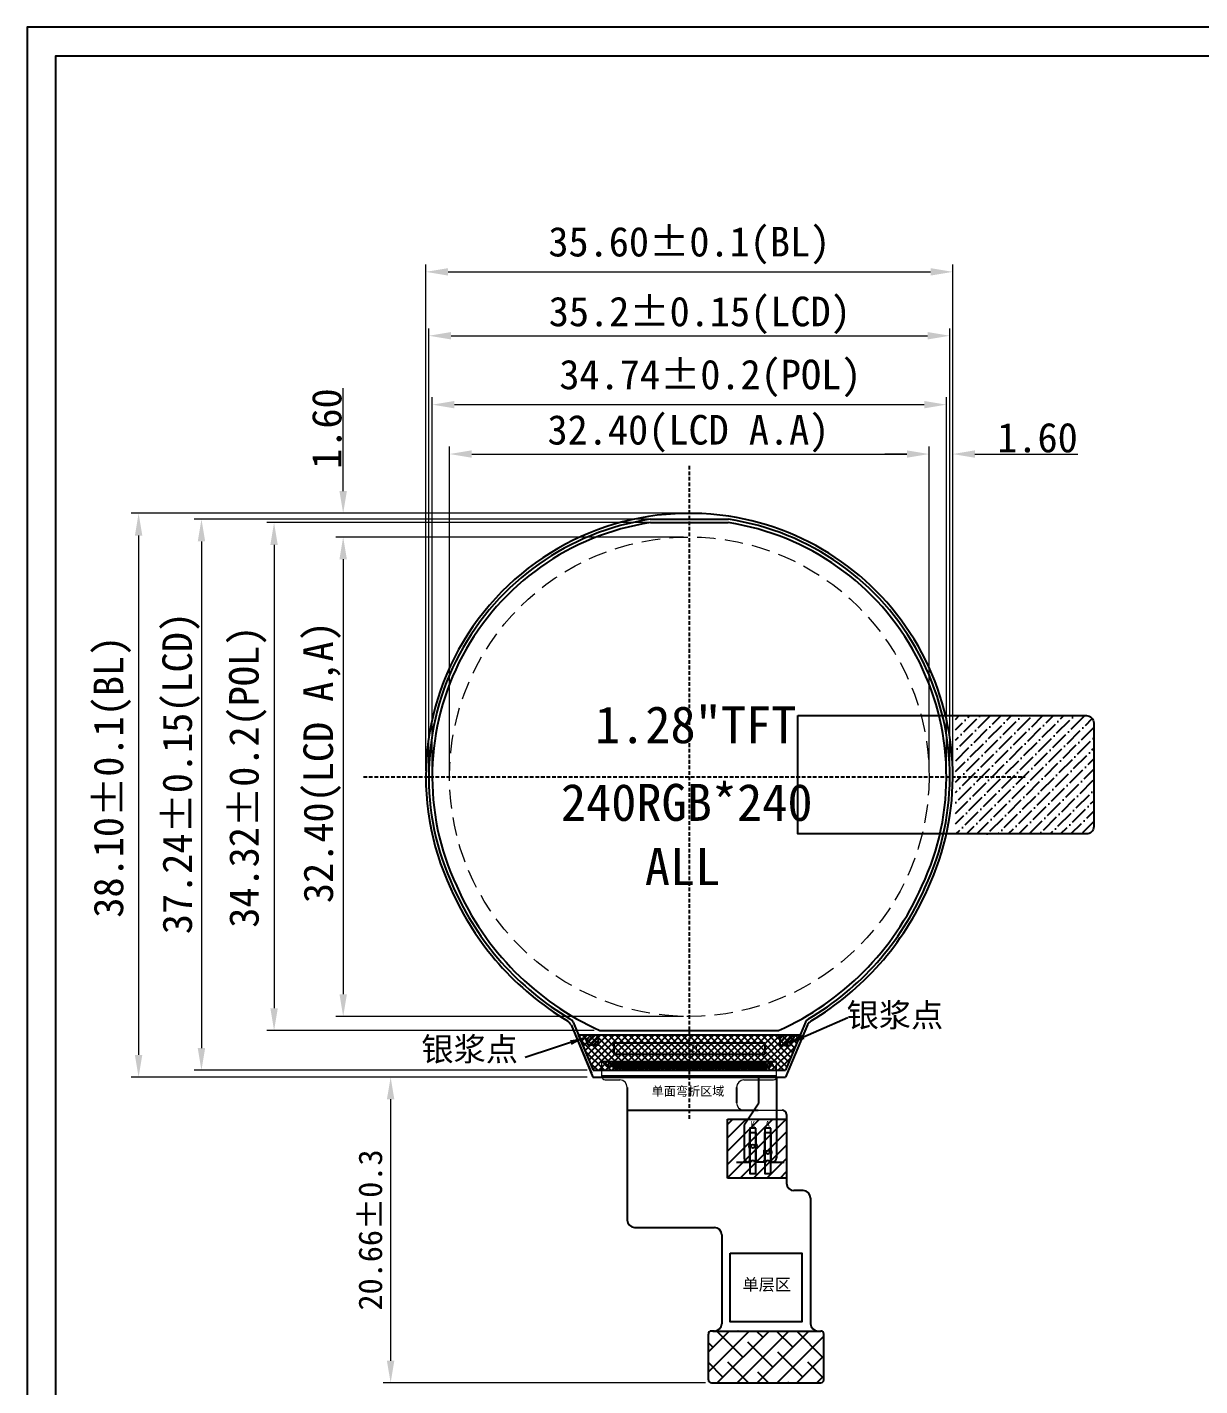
# Model space of a CAD drawing. Header units: millimetres. Extents: x 1040 to 3675, y 249 to 975.
# Drawn here: x 3233.5 to 3312.7, y 645.6 to 737.5 of the extents above; entities that cross this region are included whole.
import ezdxf

# ---------------------------------------------------------------- set-up
doc = ezdxf.new("R2010")
doc.units = ezdxf.units.MM
doc.linetypes.add('DASHED2', pattern=[0.375, 0.25, -0.125])
for name, color, linetype in [('dim', 3, 'Continuous'), ('DWG', 7, 'Continuous'), ('FPC', 33, 'Continuous'), ('FPC-LED', 30, 'Continuous'), ('FPC-O正面白油层', 7, 'Continuous'), ('FRAME', 154, 'Continuous'), ('L63', 3, 'Continuous'), ('TopOverlay', 2, 'Continuous')]:
    doc.layers.add(name, color=color, linetype=linetype)
doc.layers.add('LCD_MAIN', color=2, linetype='Continuous', lineweight=9)
doc.styles.get("Standard").update_dxf_attribs({"font": 'txt', "bigfont": 'gbcbig.shx'})
doc.styles.add('宋体', font='')
doc.styles.add('工程', font='gbenor.shx', dxfattribs={"width": 1.25, "bigfont": 'gbcbig.shx'})
doc.styles.get('宋体').set_extended_font_data('SimSun')
doc.dimstyles.new('标准', dxfattribs={"dimtxt": 2, "dimasz": 1.8, "dimexe": 0.5, "dimexo": 0.4, "dimgap": 0.1, "dimtad": 1, "dimzin": 1, "dimdsep": 46, "dimtxsty": '工程', "dimblk": 'CLOSEDBLANK', "dimcen": 0.09, "dimclrd": 3, "dimclre": 3, "dimclrt": 3, "dimadec": 0, "dimazin": 0, "dimtfac": 1, "dimtofl": 0, "dimtmove": 0, "dimatfit": 3, "dimldrblk": 'CLOSEDBLANK', "dimfxl": 1, "dimtolj": 1, "dimlwd": 0, "dimlwe": 0, "dimarcsym": 0})
doc.dimstyles.new('标注', dxfattribs={"dimtxt": 1.2, "dimasz": 1, "dimexe": 0, "dimexo": 1, "dimgap": 0.2, "dimtad": 0, "dimrnd": 0.0005, "dimzin": 9, "dimdsep": 46, "dimtxsty": 'Standard', "dimcen": 0, "dimclrd": 3, "dimclre": 3, "dimclrt": 3, "dimadec": 0, "dimazin": 0, "dimtfac": 1, "dimtmove": 0, "dimatfit": 3, "dimfxl": 1, "dimlwd": -1, "dimlwe": -1, "dimarcsym": 0})

# ---------------------------------------------------------------- blocks, each defined once
blk = doc.blocks.new('*D362')
at = {"color": 7, "lineweight": 0, "transparency": 16777216}
for p, q in [((3260.444, 687.206), (3260.444, 721.423)), ((3261.944, 720.923), (3294.544, 720.923)), ((3296.044, 687.206), (3296.044, 721.423))]:
    blk.add_line(p, q, dxfattribs=at)
at = {"color": 7, "transparency": 16777216}
for points in [[(3261.944, 721.173), (3261.944, 720.673), (3260.444, 720.923)], [(3294.544, 721.173), (3294.544, 720.673), (3296.044, 720.923)]]:
    blk.add_solid(points, dxfattribs=at)
at = {"layer": 'Defpoints', "color": 0, "transparency": 16777216}
for p in [(3296.044, 720.923), (3260.444, 686.806), (3296.044, 686.806)]:
    blk.add_point(p, dxfattribs=at)
at = {"color": 7, "transparency": 16777216, "insert": (3278.244, 722.697), "char_height": 2, "attachment_point": 5, "style": '宋体'}
blk.add_mtext('\\A1;35.60%%P0.1(BL)', dxfattribs=at)
blk = doc.blocks.new('_ClosedBlank')
at = {"color": 0, "linetype": 'ByBlock', "lineweight": -2}
for p, q in [((-1, 0.167), (0, 0)), ((-1, 0.167), (-1, -0.167)), ((0, 0), (-1, -0.167))]:
    blk.add_line(p, q, dxfattribs=at)
blk = doc.blocks.new('*D363')
at = {"color": 7, "lineweight": 0, "transparency": 16777216}
for p, q in [((3260.874, 687.206), (3260.874, 712.449)), ((3262.374, 711.949), (3294.114, 711.949)), ((3295.614, 687.206), (3295.614, 712.449))]:
    blk.add_line(p, q, dxfattribs=at)
at = {"color": 7, "transparency": 16777216}
for points in [[(3262.374, 712.199), (3262.374, 711.699), (3260.874, 711.949)], [(3294.114, 712.199), (3294.114, 711.699), (3295.614, 711.949)]]:
    blk.add_solid(points, dxfattribs=at)
at = {"layer": 'Defpoints', "color": 0, "transparency": 16777216}
for p in [(3295.614, 711.949), (3260.874, 686.806), (3295.614, 686.806)]:
    blk.add_point(p, dxfattribs=at)
at = {"color": 7, "transparency": 16777216, "insert": (3279.666, 713.723), "char_height": 2, "attachment_point": 5, "style": '宋体'}
blk.add_mtext('\\A1;34.74%%P0.2(POL)', dxfattribs=at)
blk = doc.blocks.new('*D364')
at = {"color": 7, "lineweight": 0, "transparency": 16777216}
for p, q in [((3277.844, 703.006), (3254.358, 703.006)), ((3254.858, 701.506), (3254.858, 672.106)), ((3277.844, 670.606), (3254.358, 670.606))]:
    blk.add_line(p, q, dxfattribs=at)
at = {"color": 7, "transparency": 16777216}
for points in [[(3254.608, 701.506), (3255.108, 701.506), (3254.858, 703.006)], [(3254.608, 672.106), (3255.108, 672.106), (3254.858, 670.606)]]:
    blk.add_solid(points, dxfattribs=at)
at = {"layer": 'Defpoints', "color": 0, "transparency": 16777216}
for p in [(3278.244, 703.006), (3254.858, 670.606), (3278.244, 670.606)]:
    blk.add_point(p, dxfattribs=at)
at = {"color": 7, "transparency": 16777216, "insert": (3253.439, 687.79), "char_height": 2, "attachment_point": 5, "rotation": 90, "style": '宋体'}
blk.add_mtext('\\A1;32.40(LCD A,A)', dxfattribs=at)
blk = doc.blocks.new('*D411')
at = {"color": 7, "lineweight": 0, "transparency": 16777216}
for p, q in [((3260.644, 687.206), (3260.644, 717.107)), ((3295.844, 687.206), (3295.844, 717.107)), ((3262.144, 716.607), (3294.344, 716.607))]:
    blk.add_line(p, q, dxfattribs=at)
at = {"color": 7, "transparency": 16777216}
for points in [[(3262.144, 716.857), (3262.144, 716.357), (3260.644, 716.607)], [(3294.344, 716.857), (3294.344, 716.357), (3295.844, 716.607)]]:
    blk.add_solid(points, dxfattribs=at)
at = {"layer": 'Defpoints', "color": 0, "transparency": 16777216}
for p in [(3295.844, 716.607), (3260.644, 686.806), (3295.844, 686.806)]:
    blk.add_point(p, dxfattribs=at)
at = {"color": 7, "transparency": 16777216, "insert": (3278.953, 717.981), "char_height": 2, "attachment_point": 5, "style": '宋体'}
blk.add_mtext('\\A1;35.2%%P0.15(LCD)', dxfattribs=at)
blk = doc.blocks.new('*D365')
at = {"color": 7, "lineweight": 0, "transparency": 16777216}
for p, q in [((3294.444, 687.206), (3294.444, 709.112)), ((3296.044, 687.206), (3296.044, 709.112)), ((3292.944, 708.612), (3291.444, 708.612)), ((3297.544, 708.612), (3304.495, 708.612))]:
    blk.add_line(p, q, dxfattribs=at)
at = {"color": 7, "transparency": 16777216}
for points in [[(3292.944, 708.862), (3292.944, 708.362), (3294.444, 708.612)], [(3297.544, 708.862), (3297.544, 708.362), (3296.044, 708.612)]]:
    blk.add_solid(points, dxfattribs=at)
at = {"layer": 'Defpoints', "color": 0, "transparency": 16777216}
for p in [(3296.044, 708.612), (3294.444, 686.806), (3296.044, 686.806)]:
    blk.add_point(p, dxfattribs=at)
at = {"color": 7, "transparency": 16777216, "insert": (3301.769, 709.712), "char_height": 2, "attachment_point": 5, "style": '宋体'}
blk.add_mtext('\\A1;1.60', dxfattribs=at)
blk = doc.blocks.new('*D412')
at = {"color": 7, "lineweight": 0, "transparency": 16777216}
for p, q in [((3254.858, 706.106), (3254.858, 713.057)), ((3277.844, 704.606), (3254.358, 704.606)), ((3277.844, 703.006), (3254.358, 703.006)), ((3254.858, 701.506), (3254.858, 700.006))]:
    blk.add_line(p, q, dxfattribs=at)
at = {"color": 7, "transparency": 16777216}
for points in [[(3254.608, 706.106), (3255.108, 706.106), (3254.858, 704.606)], [(3254.608, 701.506), (3255.108, 701.506), (3254.858, 703.006)]]:
    blk.add_solid(points, dxfattribs=at)
at = {"layer": 'Defpoints', "color": 0, "transparency": 16777216}
for p in [(3254.858, 704.606), (3278.244, 704.606), (3278.244, 703.006)]:
    blk.add_point(p, dxfattribs=at)
at = {"color": 7, "transparency": 16777216, "insert": (3253.758, 710.332), "char_height": 2, "attachment_point": 5, "rotation": 90, "style": '宋体'}
blk.add_mtext('\\A1;1.60', dxfattribs=at)
blk = doc.blocks.new('*D366')
at = {"color": 7, "lineweight": 0, "transparency": 16777216}
for p, q in [((3277.844, 704.206), (3244.783, 704.206)), ((3245.283, 702.706), (3245.283, 668.466)), ((3271.344, 666.966), (3244.783, 666.966))]:
    blk.add_line(p, q, dxfattribs=at)
at = {"color": 7, "transparency": 16777216}
for points in [[(3245.033, 702.706), (3245.533, 702.706), (3245.283, 704.206)], [(3245.033, 668.466), (3245.533, 668.466), (3245.283, 666.966)]]:
    blk.add_solid(points, dxfattribs=at)
at = {"layer": 'Defpoints', "color": 0, "transparency": 16777216}
for p in [(3278.244, 704.206), (3245.283, 666.966), (3271.744, 666.966)]:
    blk.add_point(p, dxfattribs=at)
at = {"color": 7, "transparency": 16777216, "insert": (3243.909, 687.051), "char_height": 2, "attachment_point": 5, "rotation": 90, "style": '宋体'}
blk.add_mtext('\\A1;37.24%%P0.15(LCD)', dxfattribs=at)
blk = doc.blocks.new('*D367')
at = {"color": 7, "lineweight": 0, "transparency": 16777216}
for p, q in [((3262.044, 687.206), (3262.044, 709.112)), ((3294.444, 687.206), (3294.444, 709.112)), ((3263.544, 708.612), (3292.944, 708.612))]:
    blk.add_line(p, q, dxfattribs=at)
at = {"color": 7, "transparency": 16777216}
for points in [[(3263.544, 708.862), (3263.544, 708.362), (3262.044, 708.612)], [(3292.944, 708.862), (3292.944, 708.362), (3294.444, 708.612)]]:
    blk.add_solid(points, dxfattribs=at)
at = {"layer": 'Defpoints', "color": 0, "transparency": 16777216}
for p in [(3294.444, 708.612), (3262.044, 686.806), (3294.444, 686.806)]:
    blk.add_point(p, dxfattribs=at)
at = {"color": 7, "transparency": 16777216, "insert": (3278.185, 709.986), "char_height": 2, "attachment_point": 5, "style": '宋体'}
blk.add_mtext('\\A1;32.40(LCD A.A)', dxfattribs=at)
blk = doc.blocks.new('*D368')
at = {"color": 7, "lineweight": 0, "transparency": 16777216}
for p, q in [((3277.844, 703.976), (3249.689, 703.976)), ((3250.189, 702.476), (3250.189, 671.156)), ((3271.809, 669.656), (3249.689, 669.656))]:
    blk.add_line(p, q, dxfattribs=at)
at = {"color": 7, "transparency": 16777216}
for points in [[(3249.939, 702.476), (3250.439, 702.476), (3250.189, 703.976)], [(3249.939, 671.156), (3250.439, 671.156), (3250.189, 669.656)]]:
    blk.add_solid(points, dxfattribs=at)
at = {"layer": 'Defpoints', "color": 0, "transparency": 16777216}
for p in [(3278.244, 703.976), (3250.189, 669.656), (3272.209, 669.656)]:
    blk.add_point(p, dxfattribs=at)
at = {"color": 7, "transparency": 16777216, "insert": (3248.416, 686.806), "char_height": 2, "attachment_point": 5, "rotation": 90, "style": '宋体'}
blk.add_mtext('\\A1;34.32%%P0.2(POL)', dxfattribs=at)
blk = doc.blocks.new('*D369')
at = {"color": 7, "lineweight": 0, "transparency": 16777216}
for p, q in [((3277.844, 704.606), (3240.535, 704.606)), ((3241.035, 703.106), (3241.035, 668.006)), ((3271.332, 666.506), (3240.535, 666.506))]:
    blk.add_line(p, q, dxfattribs=at)
at = {"color": 7, "transparency": 16777216}
for points in [[(3240.785, 703.106), (3241.285, 703.106), (3241.035, 704.606)], [(3240.785, 668.006), (3241.285, 668.006), (3241.035, 666.506)]]:
    blk.add_solid(points, dxfattribs=at)
at = {"layer": 'Defpoints', "color": 0, "transparency": 16777216}
for p in [(3278.244, 704.606), (3241.035, 666.506), (3271.732, 666.506)]:
    blk.add_point(p, dxfattribs=at)
at = {"color": 7, "transparency": 16777216, "insert": (3239.261, 686.806), "char_height": 2, "attachment_point": 5, "rotation": 90, "style": '宋体'}
blk.add_mtext('\\A1;38.10%%P0.1(BL)', dxfattribs=at)
blk = doc.blocks.new('*D370')
at = {"color": 7, "lineweight": 0, "transparency": 16777216}
for p, q in [((3271.332, 666.506), (3257.563, 666.506)), ((3258.063, 665.006), (3258.063, 647.346)), ((3279.335, 645.846), (3257.563, 645.846))]:
    blk.add_line(p, q, dxfattribs=at)
at = {"color": 7, "transparency": 16777216}
for points in [[(3257.813, 665.006), (3258.313, 665.006), (3258.063, 666.506)], [(3257.813, 647.346), (3258.313, 647.346), (3258.063, 645.846)]]:
    blk.add_solid(points, dxfattribs=at)
at = {"layer": 'Defpoints', "color": 0, "transparency": 16777216}
for p in [(3271.732, 666.506), (3258.063, 645.846), (3279.735, 645.846)]:
    blk.add_point(p, dxfattribs=at)
at = {"color": 7, "transparency": 16777216, "insert": (3256.701, 656.176), "char_height": 1.6, "attachment_point": 5, "rotation": 90, "style": '宋体'}
blk.add_mtext('\\A1;20.66%%P0.3', dxfattribs=at)
blk = doc.blocks.new('f')
h = blk.add_hatch()
h.set_pattern_fill('ANSI31', color=2, scale=0.2, style=0)
h.set_pattern_definition([(45, (236.8483, 0), (-0.4490128, 0.4490128), [])])
h.paths.add_polyline_path([(485.947, 191.786), (481.947, 191.786), (481.947, 187.786), (485.947, 187.786)])
at = {"color": 2}
for p, q in [((481.947, 191.786), (485.947, 191.786)), ((481.947, 187.786), (481.947, 191.786)), ((485.947, 191.786), (485.947, 187.786)), ((485.947, 187.786), (481.947, 187.786))]:
    blk.add_line(p, q, dxfattribs=at)

msp = doc.modelspace()

# ---------------------------------------------------------------- hatches: boundary and pattern name
h = msp.add_hatch()
h.set_pattern_fill('ANSI37', color=256, scale=0.1, style=0)
h.set_pattern_definition([(45, (2173.8057, 141.58386), (-0.2245064, 0.2245064), []), (135, (2173.8057, 141.58386), (-0.2245064, -0.2245064), [])])
h.paths.add_polyline_path([(3270.7447, 669.356), (3271.7437, 666.966), (3284.7437, 666.966), (3285.7427, 669.356)])
h = msp.add_hatch()
h.set_pattern_fill('JIS_LC_20', color=2, scale=0.01, style=0)
h.set_pattern_definition([(45, (1904.73775, 242.37241), (-0.141421356, 0.141421356), []), (45, (1904.74175, 242.37241), (-0.141421356, 0.141421356), [])])
h.paths.add_polyline_path([(3284.3727, 668.656), (3285.0727, 668.656), (3285.3727, 669.356), (3284.3727, 669.356)])
h.paths.add_polyline_path([(3272.1147, 669.356), (3271.1147, 669.356), (3271.4147, 668.656), (3272.1147, 668.656)])
h = msp.add_hatch()
h.set_pattern_fill('ANSI38', scale=0.3, style=0)
h.set_pattern_definition([(45, (2890.5475, 943.254), (-0.6735192, 0.6735192), []), (135, (2890.5475, 943.254), (-2.0205576, 0.6735192), [2.38125, -1.42875])])
h.paths.add_polyline_path([(3287.3347, 648.5435, -1), (3287.3347, 648.5485), (3287.3347, 649.146, 0.4142136), (3287.1347, 649.346), (3286.9347, 649.346), (3285.5372, 649.346, -1), (3285.5322, 649.346), (3284.5372, 649.346, -1), (3284.5322, 649.346), (3283.5372, 649.346, -1), (3283.5322, 649.346), (3282.5372, 649.346, -1), (3282.5322, 649.346), (3281.5372, 649.346, -1.0010168), (3281.5322, 649.346), (3279.8347, 649.346), (3279.7347, 649.346, 0.4142136), (3279.5347, 649.146), (3279.5347, 646.046, 0.4142136), (3279.7347, 645.846), (3287.1347, 645.846, 0.4142136), (3287.3347, 646.046)])
h.paths.add_polyline_path([(3281.5322, 649.346, 1), (3281.5372, 649.346, -1)], flags=17)
at = {"layer": 'dim'}
h = msp.add_hatch(dxfattribs=at)
h.set_pattern_fill('ANSI36', color=256, scale=4, style=0)
h.set_pattern_definition([(45, (2595.8665, -3734.70947), (0.265165043, 0.972271824), [1.25, -0.25, 0, -0.25])])
h.paths.add_polyline_path([(3305.5717, 690.4381, 0.4142136), (3305.0717, 690.9381), (3296.2217, 690.9381), (3296.2217, 682.9381), (3305.0717, 682.9381, 0.4142136), (3305.5717, 683.4381)])

# ---------------------------------------------------------------- linework, layer by layer
at = {"color": 1, "linetype": 'DASHED2'}
for p, q in [((3278.2437, 707.8136), (3278.2437, 663.6182)), ((3256.2224, 686.806), (3300.9387, 686.806))]:
    msp.add_line(p, q, dxfattribs=at)
at = {"color": 4}
for p, q in [((3275.5979, 704.206), (3280.8894, 704.206)), ((3270.3872, 670.2112), (3271.7437, 666.966)), ((3270.7447, 669.356), (3285.7427, 669.356)), ((3270.7447, 669.356), (3271.7437, 666.966)), ((3286.1002, 670.2112), (3284.7437, 666.966)), ((3285.7427, 669.356), (3284.7437, 666.966)), ((3271.7437, 666.966), (3284.7437, 666.966))]:
    msp.add_line(p, q, dxfattribs=at)
at = {"color": 6}
for p, q in [((3275.618, 703.9763), (3280.8713, 703.9762)), ((3272.2086, 669.656), (3284.2798, 669.656))]:
    msp.add_line(p, q, dxfattribs=at)
at = {"color": 7}
for p, q in [((3270.2566, 670.0451), (3271.6273, 666.766)), ((3270.2566, 670.0451), (3271.736, 666.506)), ((3286.2308, 670.0451), (3284.7514, 666.506)), ((3286.2308, 670.0451), (3284.8601, 666.766)), ((3271.7318, 666.506), (3284.7472, 666.506)), ((3271.736, 666.506), (3284.7514, 666.506)), ((3279.9347, 649.346), (3279.7347, 649.346)), ((3286.9347, 649.346), (3287.1347, 649.346))]:
    msp.add_line(p, q, dxfattribs=at)
at = {"color": 2}
for p, q in [((3271.1147, 669.356), (3271.4147, 668.656)), ((3272.1147, 668.656), (3272.1147, 669.356)), ((3284.3727, 668.656), (3284.3727, 669.356)), ((3285.3727, 669.356), (3285.0727, 668.656)), ((3272.1147, 668.656), (3271.4147, 668.656)), ((3284.3727, 668.656), (3285.0727, 668.656))]:
    msp.add_line(p, q, dxfattribs=at)
for p, q in [((3273.1437, 668.816), (3283.3437, 668.816)), ((3273.1437, 668.816), (3273.1437, 668.066)), ((3283.3437, 668.816), (3283.3437, 668.066)), ((3273.1037, 667.566), (3273.1037, 667.066)), ((3273.1037, 667.566), (3273.1837, 667.566)), ((3273.1437, 668.066), (3283.3437, 668.066)), ((3273.1837, 667.566), (3273.1837, 667.066)), ((3273.2237, 667.566), (3273.2237, 667.066)), ((3273.2237, 667.566), (3273.3037, 667.566)), ((3273.3037, 667.566), (3273.3037, 667.066)), ((3273.3437, 667.566), (3273.3437, 667.066)), ((3273.3437, 667.566), (3273.4237, 667.566)), ((3273.4237, 667.566), (3273.4237, 667.066)), ((3273.4637, 667.566), (3273.4637, 667.066)), ((3273.4637, 667.566), (3273.5437, 667.566)), ((3273.5437, 667.566), (3273.5437, 667.066)), ((3273.5837, 667.566), (3273.5837, 667.066)), ((3273.5837, 667.566), (3273.6637, 667.566)), ((3273.6637, 667.566), (3273.6637, 667.066)), ((3273.7037, 667.566), (3273.7037, 667.066)), ((3273.7037, 667.566), (3273.7837, 667.566)), ((3273.7837, 667.566), (3273.7837, 667.066)), ((3273.8237, 667.566), (3273.8237, 667.066)), ((3273.8237, 667.566), (3273.9037, 667.566)), ((3273.9037, 667.566), (3273.9037, 667.066)), ((3273.9437, 667.566), (3273.9437, 667.066)), ((3273.9437, 667.566), (3274.0237, 667.566)), ((3274.0237, 667.566), (3274.0237, 667.066)), ((3274.0637, 667.566), (3274.0637, 667.066)), ((3274.0637, 667.566), (3274.1437, 667.566)), ((3274.1437, 667.566), (3274.1437, 667.066)), ((3274.1837, 667.566), (3274.1837, 667.066)), ((3274.1837, 667.566), (3274.2637, 667.566)), ((3274.2637, 667.566), (3274.2637, 667.066)), ((3274.3037, 667.566), (3274.3037, 667.066)), ((3274.3037, 667.566), (3274.3837, 667.566)), ((3274.3837, 667.566), (3274.3837, 667.066)), ((3274.4237, 667.566), (3274.4237, 667.066)), ((3274.4237, 667.566), (3274.5037, 667.566)), ((3274.5037, 667.566), (3274.5037, 667.066)), ((3274.5437, 667.566), (3274.5437, 667.066)), ((3274.5437, 667.566), (3274.6237, 667.566)), ((3274.6237, 667.566), (3274.6237, 667.066)), ((3274.6637, 667.566), (3274.6637, 667.066)), ((3274.6637, 667.566), (3274.7437, 667.566)), ((3274.7437, 667.566), (3274.7437, 667.066)), ((3274.7837, 667.566), (3274.7837, 667.066)), ((3274.7837, 667.566), (3274.8637, 667.566)), ((3274.8637, 667.566), (3274.8637, 667.066)), ((3274.9037, 667.566), (3274.9037, 667.066)), ((3274.9037, 667.566), (3274.9837, 667.566)), ((3274.9837, 667.566), (3274.9837, 667.066)), ((3275.0237, 667.566), (3275.0237, 667.066)), ((3275.0237, 667.566), (3275.1037, 667.566)), ((3275.1037, 667.566), (3275.1037, 667.066)), ((3275.1437, 667.566), (3275.1437, 667.066)), ((3275.1437, 667.566), (3275.2237, 667.566)), ((3275.2237, 667.566), (3275.2237, 667.066)), ((3275.2637, 667.566), (3275.2637, 667.066)), ((3275.2637, 667.566), (3275.3437, 667.566)), ((3275.3437, 667.566), (3275.3437, 667.066)), ((3275.3837, 667.566), (3275.3837, 667.066)), ((3275.3837, 667.566), (3275.4637, 667.566)), ((3275.4637, 667.566), (3275.4637, 667.066)), ((3275.5037, 667.566), (3275.5037, 667.066)), ((3275.5037, 667.566), (3275.5837, 667.566)), ((3275.5837, 667.566), (3275.5837, 667.066)), ((3275.6237, 667.566), (3275.6237, 667.066)), ((3275.6237, 667.566), (3275.7037, 667.566)), ((3275.7037, 667.566), (3275.7037, 667.066)), ((3275.7437, 667.566), (3275.7437, 667.066)), ((3275.7437, 667.566), (3275.8237, 667.566)), ((3275.8237, 667.566), (3275.8237, 667.066)), ((3275.8637, 667.566), (3275.8637, 667.066)), ((3275.8637, 667.566), (3275.9437, 667.566)), ((3275.9437, 667.566), (3275.9437, 667.066)), ((3275.9837, 667.566), (3275.9837, 667.066)), ((3275.9837, 667.566), (3276.0637, 667.566)), ((3276.0637, 667.566), (3276.0637, 667.066)), ((3276.1037, 667.566), (3276.1037, 667.066)), ((3276.1037, 667.566), (3276.1837, 667.566)), ((3276.1837, 667.566), (3276.1837, 667.066)), ((3276.2237, 667.566), (3276.2237, 667.066)), ((3276.2237, 667.566), (3276.3037, 667.566)), ((3276.3037, 667.566), (3276.3037, 667.066)), ((3276.3437, 667.566), (3276.3437, 667.066)), ((3276.3437, 667.566), (3276.4237, 667.566)), ((3276.4237, 667.566), (3276.4237, 667.066)), ((3276.4637, 667.566), (3276.4637, 667.066)), ((3276.4637, 667.566), (3276.5437, 667.566)), ((3276.5437, 667.566), (3276.5437, 667.066)), ((3276.5837, 667.566), (3276.5837, 667.066)), ((3276.5837, 667.566), (3276.6637, 667.566)), ((3276.6637, 667.566), (3276.6637, 667.066)), ((3276.7037, 667.566), (3276.7037, 667.066)), ((3276.7037, 667.566), (3276.7837, 667.566)), ((3276.7837, 667.566), (3276.7837, 667.066)), ((3276.8237, 667.566), (3276.8237, 667.066)), ((3276.8237, 667.566), (3276.9037, 667.566)), ((3276.9037, 667.566), (3276.9037, 667.066)), ((3276.9437, 667.566), (3276.9437, 667.066)), ((3276.9437, 667.566), (3277.0237, 667.566)), ((3277.0237, 667.566), (3277.0237, 667.066)), ((3277.0637, 667.566), (3277.0637, 667.066)), ((3277.0637, 667.566), (3277.1437, 667.566)), ((3277.1437, 667.566), (3277.1437, 667.066)), ((3277.1837, 667.566), (3277.1837, 667.066)), ((3277.1837, 667.566), (3277.2637, 667.566)), ((3277.2637, 667.566), (3277.2637, 667.066)), ((3277.3037, 667.566), (3277.3037, 667.066)), ((3277.3037, 667.566), (3277.3837, 667.566)), ((3277.3837, 667.566), (3277.3837, 667.066)), ((3277.4237, 667.566), (3277.4237, 667.066)), ((3277.4237, 667.566), (3277.5037, 667.566)), ((3277.5037, 667.566), (3277.5037, 667.066)), ((3277.5437, 667.566), (3277.5437, 667.066)), ((3277.5437, 667.566), (3277.6237, 667.566)), ((3277.6237, 667.566), (3277.6237, 667.066)), ((3277.6637, 667.566), (3277.6637, 667.066)), ((3277.6637, 667.566), (3277.7437, 667.566)), ((3277.7437, 667.566), (3277.7437, 667.066)), ((3277.7837, 667.566), (3277.7837, 667.066)), ((3277.7837, 667.566), (3277.8637, 667.566)), ((3277.8637, 667.566), (3277.8637, 667.066)), ((3277.9037, 667.566), (3277.9037, 667.066)), ((3277.9037, 667.566), (3277.9837, 667.566)), ((3277.9837, 667.566), (3277.9837, 667.066)), ((3278.0237, 667.566), (3278.0237, 667.066)), ((3278.0237, 667.566), (3278.1037, 667.566)), ((3278.1037, 667.566), (3278.1037, 667.066)), ((3278.1437, 667.566), (3278.1437, 667.066)), ((3278.1437, 667.566), (3278.2237, 667.566)), ((3278.2237, 667.566), (3278.2237, 667.066)), ((3278.2237, 667.566), (3278.2637, 667.566)), ((3278.2637, 667.566), (3278.2637, 667.066)), ((3278.2637, 667.566), (3278.3437, 667.566)), ((3278.3437, 667.566), (3278.3437, 667.066)), ((3278.3837, 667.566), (3278.3837, 667.066)), ((3278.3837, 667.566), (3278.4637, 667.566)), ((3278.4637, 667.566), (3278.4637, 667.066)), ((3278.5037, 667.566), (3278.5037, 667.066)), ((3278.5037, 667.566), (3278.5837, 667.566)), ((3278.5837, 667.566), (3278.5837, 667.066)), ((3278.6237, 667.566), (3278.6237, 667.066)), ((3278.6237, 667.566), (3278.7037, 667.566)), ((3278.7037, 667.566), (3278.7037, 667.066)), ((3278.7437, 667.566), (3278.7437, 667.066)), ((3278.7437, 667.566), (3278.8237, 667.566)), ((3278.8237, 667.566), (3278.8237, 667.066)), ((3278.8637, 667.566), (3278.8637, 667.066)), ((3278.8637, 667.566), (3278.9437, 667.566)), ((3278.9437, 667.566), (3278.9437, 667.066)), ((3278.9837, 667.566), (3278.9837, 667.066)), ((3278.9837, 667.566), (3279.0637, 667.566)), ((3279.0637, 667.566), (3279.0637, 667.066)), ((3279.1037, 667.566), (3279.1037, 667.066)), ((3279.1037, 667.566), (3279.1837, 667.566)), ((3279.1837, 667.566), (3279.1837, 667.066)), ((3279.2237, 667.566), (3279.2237, 667.066)), ((3279.2237, 667.566), (3279.3037, 667.566)), ((3279.3037, 667.566), (3279.3037, 667.066)), ((3279.3437, 667.566), (3279.3437, 667.066)), ((3279.3437, 667.566), (3279.4237, 667.566)), ((3279.4237, 667.566), (3279.4237, 667.066)), ((3279.4637, 667.566), (3279.4637, 667.066)), ((3279.4637, 667.566), (3279.5437, 667.566)), ((3279.5437, 667.566), (3279.5437, 667.066)), ((3279.5837, 667.566), (3279.5837, 667.066)), ((3279.5837, 667.566), (3279.6637, 667.566)), ((3279.6637, 667.566), (3279.6637, 667.066)), ((3279.7037, 667.566), (3279.7037, 667.066)), ((3279.7037, 667.566), (3279.7837, 667.566)), ((3279.7837, 667.566), (3279.7837, 667.066)), ((3279.8237, 667.566), (3279.8237, 667.066)), ((3279.8237, 667.566), (3279.9037, 667.566)), ((3279.9037, 667.566), (3279.9037, 667.066)), ((3279.9437, 667.566), (3279.9437, 667.066)), ((3279.9437, 667.566), (3280.0237, 667.566)), ((3280.0237, 667.566), (3280.0237, 667.066)), ((3280.0637, 667.566), (3280.0637, 667.066)), ((3280.0637, 667.566), (3280.1437, 667.566)), ((3280.1437, 667.566), (3280.1437, 667.066)), ((3280.1837, 667.566), (3280.1837, 667.066)), ((3280.1837, 667.566), (3280.2637, 667.566)), ((3280.2637, 667.566), (3280.2637, 667.066)), ((3280.3037, 667.566), (3280.3037, 667.066)), ((3280.3037, 667.566), (3280.3837, 667.566)), ((3280.3837, 667.566), (3280.3837, 667.066)), ((3280.4237, 667.566), (3280.4237, 667.066)), ((3280.4237, 667.566), (3280.5037, 667.566)), ((3280.5037, 667.566), (3280.5037, 667.066)), ((3280.5437, 667.566), (3280.5437, 667.066)), ((3280.5437, 667.566), (3280.6237, 667.566)), ((3280.6237, 667.566), (3280.6237, 667.066)), ((3280.6637, 667.566), (3280.6637, 667.066)), ((3280.6637, 667.566), (3280.7437, 667.566)), ((3280.7437, 667.566), (3280.7437, 667.066)), ((3280.7837, 667.566), (3280.7837, 667.066)), ((3280.7837, 667.566), (3280.8637, 667.566)), ((3280.8637, 667.566), (3280.8637, 667.066)), ((3280.9037, 667.566), (3280.9037, 667.066)), ((3280.9037, 667.566), (3280.9837, 667.566)), ((3280.9837, 667.566), (3280.9837, 667.066)), ((3281.0237, 667.566), (3281.0237, 667.066)), ((3281.0237, 667.566), (3281.1037, 667.566)), ((3281.1037, 667.566), (3281.1037, 667.066)), ((3281.1437, 667.566), (3281.1437, 667.066)), ((3281.1437, 667.566), (3281.2237, 667.566)), ((3281.2237, 667.566), (3281.2237, 667.066)), ((3281.2637, 667.566), (3281.2637, 667.066)), ((3281.2637, 667.566), (3281.3437, 667.566)), ((3281.3437, 667.566), (3281.3437, 667.066)), ((3281.3837, 667.566), (3281.3837, 667.066)), ((3281.3837, 667.566), (3281.4637, 667.566)), ((3281.4637, 667.566), (3281.4637, 667.066)), ((3281.5037, 667.566), (3281.5037, 667.066)), ((3281.5037, 667.566), (3281.5837, 667.566)), ((3281.5837, 667.566), (3281.5837, 667.066)), ((3281.6237, 667.566), (3281.6237, 667.066)), ((3281.6237, 667.566), (3281.7037, 667.566)), ((3281.7037, 667.566), (3281.7037, 667.066)), ((3281.7437, 667.566), (3281.7437, 667.066)), ((3281.7437, 667.566), (3281.8237, 667.566)), ((3281.8237, 667.566), (3281.8237, 667.066)), ((3281.8637, 667.566), (3281.8637, 667.066)), ((3281.8637, 667.566), (3281.9437, 667.566)), ((3281.9437, 667.566), (3281.9437, 667.066)), ((3281.9837, 667.566), (3281.9837, 667.066)), ((3281.9837, 667.566), (3282.0637, 667.566)), ((3282.0637, 667.566), (3282.0637, 667.066)), ((3282.1037, 667.566), (3282.1037, 667.066)), ((3282.1037, 667.566), (3282.1837, 667.566)), ((3282.1837, 667.566), (3282.1837, 667.066)), ((3282.2237, 667.566), (3282.2237, 667.066)), ((3282.2237, 667.566), (3282.3037, 667.566)), ((3282.3037, 667.566), (3282.3037, 667.066)), ((3282.3437, 667.566), (3282.3437, 667.066)), ((3282.3437, 667.566), (3282.4237, 667.566)), ((3282.4237, 667.566), (3282.4237, 667.066)), ((3282.4637, 667.566), (3282.4637, 667.066)), ((3282.4637, 667.566), (3282.5437, 667.566)), ((3282.5437, 667.566), (3282.5437, 667.066)), ((3282.5837, 667.566), (3282.5837, 667.066)), ((3282.5837, 667.566), (3282.6637, 667.566)), ((3282.6637, 667.566), (3282.6637, 667.066)), ((3282.7037, 667.566), (3282.7037, 667.066)), ((3282.7037, 667.566), (3282.7837, 667.566)), ((3282.7837, 667.566), (3282.7837, 667.066)), ((3282.8237, 667.566), (3282.8237, 667.066)), ((3282.8237, 667.566), (3282.9037, 667.566)), ((3282.9037, 667.566), (3282.9037, 667.066)), ((3282.9437, 667.566), (3282.9437, 667.066)), ((3282.9437, 667.566), (3283.0237, 667.566)), ((3283.0237, 667.566), (3283.0237, 667.066)), ((3283.0637, 667.566), (3283.0637, 667.066)), ((3283.0637, 667.566), (3283.1437, 667.566)), ((3283.1437, 667.566), (3283.1437, 667.066)), ((3283.1837, 667.566), (3283.1837, 667.066)), ((3283.1837, 667.566), (3283.2637, 667.566)), ((3283.2637, 667.566), (3283.2637, 667.066)), ((3283.3037, 667.566), (3283.3037, 667.066)), ((3283.3037, 667.566), (3283.3837, 667.566)), ((3283.3837, 667.566), (3283.3837, 667.066)), ((3272.6037, 667.366), (3272.8037, 667.366)), ((3272.6037, 667.366), (3272.6037, 667.266)), ((3272.6037, 667.266), (3272.8037, 667.266)), ((3272.8037, 667.466), (3272.8037, 667.366)), ((3272.8037, 667.466), (3272.9037, 667.466)), ((3272.8037, 667.266), (3272.8037, 667.166)), ((3272.8037, 667.166), (3272.9037, 667.166)), ((3272.9037, 667.466), (3272.9037, 667.366)), ((3272.9037, 667.366), (3273.1037, 667.366)), ((3272.9037, 667.266), (3272.9037, 667.166)), ((3272.9037, 667.266), (3273.1037, 667.266)), ((3273.1037, 667.366), (3273.1037, 667.266)), ((3273.1037, 667.066), (3273.1837, 667.066)), ((3273.2237, 667.366), (3273.2237, 667.266)), ((3273.2237, 667.066), (3273.3037, 667.066)), ((3273.3437, 667.366), (3273.3437, 667.266)), ((3273.3437, 667.066), (3273.4237, 667.066)), ((3273.4637, 667.366), (3273.4637, 667.266)), ((3273.4637, 667.066), (3273.5437, 667.066)), ((3273.5837, 667.366), (3273.5837, 667.266)), ((3273.5837, 667.066), (3273.6637, 667.066)), ((3273.7037, 667.366), (3273.7037, 667.266)), ((3273.7037, 667.066), (3273.7837, 667.066)), ((3273.8237, 667.366), (3273.8237, 667.266)), ((3273.8237, 667.066), (3273.9037, 667.066)), ((3273.9437, 667.366), (3273.9437, 667.266)), ((3273.9437, 667.066), (3274.0237, 667.066)), ((3274.0637, 667.366), (3274.0637, 667.266)), ((3274.0637, 667.066), (3274.1437, 667.066)), ((3274.1837, 667.366), (3274.1837, 667.266)), ((3274.1837, 667.066), (3274.2637, 667.066)), ((3274.3037, 667.366), (3274.3037, 667.266)), ((3274.3037, 667.066), (3274.3837, 667.066)), ((3274.4237, 667.366), (3274.4237, 667.266)), ((3274.4237, 667.066), (3274.5037, 667.066)), ((3274.5437, 667.366), (3274.5437, 667.266)), ((3274.5437, 667.066), (3274.6237, 667.066)), ((3274.6637, 667.366), (3274.6637, 667.266)), ((3274.6637, 667.066), (3274.7437, 667.066)), ((3274.7837, 667.366), (3274.7837, 667.266)), ((3274.7837, 667.066), (3274.8637, 667.066)), ((3274.9037, 667.366), (3274.9037, 667.266)), ((3274.9037, 667.066), (3274.9837, 667.066)), ((3275.0237, 667.366), (3275.0237, 667.266)), ((3275.0237, 667.066), (3275.1037, 667.066)), ((3275.1437, 667.366), (3275.1437, 667.266)), ((3275.1437, 667.066), (3275.2237, 667.066)), ((3275.2637, 667.366), (3275.2637, 667.266)), ((3275.2637, 667.066), (3275.3437, 667.066)), ((3275.3837, 667.366), (3275.3837, 667.266)), ((3275.3837, 667.066), (3275.4637, 667.066)), ((3275.5037, 667.366), (3275.5037, 667.266)), ((3275.5037, 667.066), (3275.5837, 667.066)), ((3275.6237, 667.366), (3275.6237, 667.266)), ((3275.6237, 667.066), (3275.7037, 667.066)), ((3275.7437, 667.366), (3275.7437, 667.266)), ((3275.7437, 667.066), (3275.8237, 667.066)), ((3275.8637, 667.366), (3275.8637, 667.266)), ((3275.8637, 667.066), (3275.9437, 667.066)), ((3275.9837, 667.366), (3275.9837, 667.266)), ((3275.9837, 667.066), (3276.0637, 667.066)), ((3276.1037, 667.366), (3276.1037, 667.266)), ((3276.1037, 667.066), (3276.1837, 667.066)), ((3276.2237, 667.366), (3276.2237, 667.266)), ((3276.2237, 667.066), (3276.3037, 667.066)), ((3276.3437, 667.366), (3276.3437, 667.266)), ((3276.3437, 667.066), (3276.4237, 667.066)), ((3276.4637, 667.366), (3276.4637, 667.266)), ((3276.4637, 667.066), (3276.5437, 667.066)), ((3276.5837, 667.366), (3276.5837, 667.266)), ((3276.5837, 667.066), (3276.6637, 667.066)), ((3276.7037, 667.366), (3276.7037, 667.266)), ((3276.7037, 667.066), (3276.7837, 667.066)), ((3276.8237, 667.366), (3276.8237, 667.266)), ((3276.8237, 667.066), (3276.9037, 667.066)), ((3276.9437, 667.366), (3276.9437, 667.266)), ((3276.9437, 667.066), (3277.0237, 667.066)), ((3277.0637, 667.366), (3277.0637, 667.266)), ((3277.0637, 667.066), (3277.1437, 667.066)), ((3277.1837, 667.366), (3277.1837, 667.266)), ((3277.1837, 667.066), (3277.2637, 667.066)), ((3277.3037, 667.366), (3277.3037, 667.266)), ((3277.3037, 667.066), (3277.3837, 667.066)), ((3277.4237, 667.366), (3277.4237, 667.266)), ((3277.4237, 667.066), (3277.5037, 667.066)), ((3277.5437, 667.366), (3277.5437, 667.266)), ((3277.5437, 667.066), (3277.6237, 667.066)), ((3277.6637, 667.366), (3277.6637, 667.266)), ((3277.6637, 667.066), (3277.7437, 667.066)), ((3277.7837, 667.366), (3277.7837, 667.266)), ((3277.7837, 667.066), (3277.8637, 667.066)), ((3277.9037, 667.366), (3277.9037, 667.266)), ((3277.9037, 667.066), (3277.9837, 667.066)), ((3278.0237, 667.366), (3278.0237, 667.266)), ((3278.0237, 667.066), (3278.1037, 667.066)), ((3278.1437, 667.366), (3278.1437, 667.266)), ((3278.1437, 667.066), (3278.2237, 667.066)), ((3278.2637, 667.366), (3278.2637, 667.266)), ((3278.2637, 667.066), (3278.3437, 667.066)), ((3278.3837, 667.366), (3278.3837, 667.266)), ((3278.3837, 667.066), (3278.4637, 667.066)), ((3278.5037, 667.366), (3278.5037, 667.266)), ((3278.5037, 667.066), (3278.5837, 667.066)), ((3278.6237, 667.366), (3278.6237, 667.266)), ((3278.6237, 667.066), (3278.7037, 667.066)), ((3278.7437, 667.366), (3278.7437, 667.266)), ((3278.7437, 667.066), (3278.8237, 667.066)), ((3278.8637, 667.366), (3278.8637, 667.266)), ((3278.8637, 667.066), (3278.9437, 667.066)), ((3278.9837, 667.366), (3278.9837, 667.266)), ((3278.9837, 667.066), (3279.0637, 667.066)), ((3279.1037, 667.366), (3279.1037, 667.266)), ((3279.1037, 667.066), (3279.1837, 667.066)), ((3279.2237, 667.366), (3279.2237, 667.266)), ((3279.2237, 667.066), (3279.3037, 667.066)), ((3279.3437, 667.366), (3279.3437, 667.266)), ((3279.3437, 667.066), (3279.4237, 667.066)), ((3279.4637, 667.366), (3279.4637, 667.266)), ((3279.4637, 667.066), (3279.5437, 667.066)), ((3279.5837, 667.366), (3279.5837, 667.266)), ((3279.5837, 667.066), (3279.6637, 667.066)), ((3279.7037, 667.366), (3279.7037, 667.266)), ((3279.7037, 667.066), (3279.7837, 667.066)), ((3279.8237, 667.366), (3279.8237, 667.266)), ((3279.8237, 667.066), (3279.9037, 667.066)), ((3279.9437, 667.366), (3279.9437, 667.266)), ((3279.9437, 667.066), (3280.0237, 667.066)), ((3280.0637, 667.366), (3280.0637, 667.266)), ((3280.0637, 667.066), (3280.1437, 667.066)), ((3280.1837, 667.366), (3280.1837, 667.266)), ((3280.1837, 667.066), (3280.2637, 667.066)), ((3280.3037, 667.366), (3280.3037, 667.266)), ((3280.3037, 667.066), (3280.3837, 667.066)), ((3280.4237, 667.366), (3280.4237, 667.266)), ((3280.4237, 667.066), (3280.5037, 667.066)), ((3280.5437, 667.366), (3280.5437, 667.266)), ((3280.5437, 667.066), (3280.6237, 667.066)), ((3280.6637, 667.366), (3280.6637, 667.266)), ((3280.6637, 667.066), (3280.7437, 667.066)), ((3280.7837, 667.366), (3280.7837, 667.266)), ((3280.7837, 667.066), (3280.8637, 667.066)), ((3280.9037, 667.366), (3280.9037, 667.266)), ((3280.9037, 667.066), (3280.9837, 667.066)), ((3281.0237, 667.366), (3281.0237, 667.266)), ((3281.0237, 667.066), (3281.1037, 667.066)), ((3281.1437, 667.366), (3281.1437, 667.266)), ((3281.1437, 667.066), (3281.2237, 667.066)), ((3281.2637, 667.366), (3281.2637, 667.266)), ((3281.2637, 667.066), (3281.3437, 667.066)), ((3281.3837, 667.366), (3281.3837, 667.266)), ((3281.3837, 667.066), (3281.4637, 667.066)), ((3281.5037, 667.366), (3281.5037, 667.266)), ((3281.5037, 667.066), (3281.5837, 667.066)), ((3281.6237, 667.366), (3281.6237, 667.266)), ((3281.6237, 667.066), (3281.7037, 667.066)), ((3281.7437, 667.366), (3281.7437, 667.266)), ((3281.7437, 667.066), (3281.8237, 667.066)), ((3281.8637, 667.366), (3281.8637, 667.266)), ((3281.8637, 667.066), (3281.9437, 667.066)), ((3281.9837, 667.366), (3281.9837, 667.266)), ((3281.9837, 667.066), (3282.0637, 667.066)), ((3282.1037, 667.366), (3282.1037, 667.266)), ((3282.1037, 667.066), (3282.1837, 667.066)), ((3282.2237, 667.366), (3282.2237, 667.266)), ((3282.2237, 667.066), (3282.3037, 667.066)), ((3282.3437, 667.366), (3282.3437, 667.266)), ((3282.3437, 667.066), (3282.4237, 667.066)), ((3282.4637, 667.366), (3282.4637, 667.266)), ((3282.4637, 667.066), (3282.5437, 667.066)), ((3282.5837, 667.366), (3282.5837, 667.266)), ((3282.5837, 667.066), (3282.6637, 667.066)), ((3282.7037, 667.366), (3282.7037, 667.266)), ((3282.7037, 667.066), (3282.7837, 667.066)), ((3282.8237, 667.366), (3282.8237, 667.266)), ((3282.8237, 667.066), (3282.9037, 667.066)), ((3282.9437, 667.366), (3282.9437, 667.266)), ((3282.9437, 667.066), (3283.0237, 667.066)), ((3283.0637, 667.366), (3283.0637, 667.266)), ((3283.0637, 667.066), (3283.1437, 667.066)), ((3283.1837, 667.366), (3283.1837, 667.266)), ((3283.1837, 667.066), (3283.2637, 667.066)), ((3283.3037, 667.366), (3283.3037, 667.266)), ((3283.3037, 667.066), (3283.3837, 667.066)), ((3283.5816, 667.366), (3283.3816, 667.366)), ((3283.5816, 667.266), (3283.3816, 667.266)), ((3283.5816, 667.466), (3283.5816, 667.366)), ((3283.6816, 667.466), (3283.5816, 667.466)), ((3283.5816, 667.266), (3283.5816, 667.166)), ((3283.6816, 667.166), (3283.5816, 667.166)), ((3283.6816, 667.466), (3283.6816, 667.366)), ((3283.8816, 667.366), (3283.6816, 667.366)), ((3283.6816, 667.266), (3283.6816, 667.166)), ((3283.8816, 667.266), (3283.6816, 667.266)), ((3283.8816, 667.366), (3283.8816, 667.266)), ((3282.3437, 660.9427), (3282.3437, 660.754)), ((3283.7437, 660.9427), (3283.7437, 660.754))]:
    msp.add_line(p, q)
at = {"color": 30}
for p, q in [((3286.4347, 658.3361), (3286.4347, 649.846)), ((3274.5468, 656.346), (3279.9347, 656.346)), ((3280.4347, 655.846), (3280.4347, 649.846)), ((3279.5347, 646.046), (3279.5347, 649.146)), ((3279.8347, 649.346), (3287.0347, 649.346)), ((3287.3347, 646.046), (3287.3347, 649.146)), ((3279.7347, 645.846), (3287.1347, 645.846))]:
    msp.add_line(p, q, dxfattribs=at)
at = {"color": 7}
msp.add_lwpolyline([(3280.9983, 654.6055), (3285.848, 654.6055), (3285.848, 649.9711), (3280.9983, 649.9711)], close=True, dxfattribs=at)
for centre, radius, start, end in [((3278.2437, 686.806), 17.8, 81.354136, 205.210362), ((3278.2437, 686.806), 17.8, 334.789638, 81.354136), ((3280.0513, 687.1127), 19.5723, 203.768583, 239.126961), ((3276.436, 687.1127), 19.5723, 300.873039, 336.231417), ((3269.267, 669.3785), 1.1931, 33.962051, 51.605193), ((3287.2204, 669.3785), 1.1931, 128.394807, 146.037949)]:
    msp.add_arc(centre, radius, start, end, dxfattribs=at)
at = {"color": 4}
for centre, radius, start, end in [((3278.2437, 686.806), 17.6, 98.645864, 205.210362), ((3278.2437, 686.806), 17.6, 334.789638, 81.354136), ((3280.0492, 687.1173), 19.3723, 203.768583, 239.377663), ((3276.4381, 687.1173), 19.3723, 300.622337, 336.231417), ((3269.9267, 670.0163), 0.5, 22.938717, 59.377663), ((3286.5606, 670.0163), 0.5, 120.622337, 157.061283)]:
    msp.add_arc(centre, radius, start, end, dxfattribs=at)
at = {"color": 6}
for centre, radius, start, end in [((3278.2442, 686.806), 17.37, 98.696177, 205.210362), ((3278.2442, 686.806), 17.37, 334.789638, 81.301217), ((3280.0467, 687.1167), 19.1393, 203.768583, 245.824788), ((3276.4417, 687.1167), 19.1393, 294.175212, 336.231417)]:
    msp.add_arc(centre, radius, start, end, dxfattribs=at)
at = {"color": 30}
for centre, radius, start, end in [((3284.5129, 663.9795), 0.3, 360, 90), ((3285.9347, 658.3361), 0.5, 360, 90), ((3274.5468, 656.846), 0.5, 180, 270), ((3279.9347, 655.846), 0.5, 360, 90), ((3279.7347, 649.146), 0.2, 90, 180), ((3279.9347, 649.846), 0.5, 270, 360), ((3286.9347, 649.846), 0.5, 180, 270), ((3287.1347, 649.146), 0.2, 360, 90), ((3279.7347, 646.046), 0.2, 180, 270), ((3287.1347, 646.046), 0.2, 270, 360)]:
    msp.add_arc(centre, radius, start, end, dxfattribs=at)
at = {"layer": 'dim', "color": 30}
msp.add_line((3285.9347, 658.8361), (3285.3129, 658.8361), dxfattribs=at)
at = {"layer": 'dim'}
msp.add_lwpolyline([(3285.5717, 690.9381), (3305.0717, 690.9381, -0.4142136), (3305.5717, 690.4381), (3305.5717, 683.4381, -0.4142136), (3305.0717, 682.9381), (3285.5717, 682.9381)], format="xyb", close=True, dxfattribs=at)
at = {"layer": 'dim', "color": 30}
msp.add_arc((3285.3129, 659.3361), 0.5, 180, 270, dxfattribs=at)
at = {"layer": 'DWG', "color": 30}
for p, q in [((3272.3437, 667.566), (3284.1437, 667.566)), ((3284.1437, 666.5659), (3272.3436, 666.5659))]:
    msp.add_line(p, q, dxfattribs=at)
at = {"layer": 'DWG', "color": 30, "lineweight": 0}
for p, q in [((3272.3437, 666.5659), (3272.3437, 667.566)), ((3284.1437, 666.5659), (3284.1437, 667.566)), ((3272.5535, 666.3159), (3273.5468, 666.3159)), ((3281.9362, 666.3159), (3283.9338, 666.3159)), ((3281.9003, 664.2796), (3284.5171, 664.2796)), ((3282.8962, 664.2795), (3284.5129, 664.2795))]:
    msp.add_line(p, q, dxfattribs=at)
for centre, radius, start, end in [((3272.589, 666.5588), 0.2455, 178.342812, 261.679288), ((3283.8983, 666.5588), 0.2455, 278.320712, 1.657188), ((3273.5468, 665.8159), 0.5, 0, 90), ((3281.9362, 665.8159), 0.5, 90, 180), ((3281.9387, 664.7806), 0.5025, 180.117975, 265.624851)]:
    msp.add_arc(centre, radius, start, end, dxfattribs=at)
at = {"layer": 'FPC', "color": 30}
for p, q in [((3274.0468, 665.8159), (3274.0468, 664.2795)), ((3281.4362, 665.8159), (3281.4362, 664.7779)), ((3274.0468, 664.2795), (3274.0468, 656.846)), ((3274.0468, 664.2795), (3282.8962, 664.2795)), ((3284.8129, 663.9795), (3284.8129, 659.3361))]:
    msp.add_line(p, q, dxfattribs=at)
at = {"layer": 'FPC', "color": 2}
for p, q in [((3282.9437, 664.764), (3282.9437, 666.516)), ((3282.9437, 664.764), (3282.9437, 666.516)), ((3284.1437, 666.516), (3284.1437, 661.054)), ((3282.9437, 664.754), (3281.9437, 663.254)), ((3281.9437, 663.254), (3281.9437, 661.054)), ((3282.4187, 660.754), (3282.2437, 660.754)), ((3283.4187, 660.754), (3282.6687, 660.754)), ((3283.8437, 660.754), (3283.6687, 660.754))]:
    msp.add_line(p, q, dxfattribs=at)
at = {"layer": 'FPC', "color": 7}
for points in [[(3282.7437, 663.0539), (3282.3437, 663.0539), (3282.3437, 660.004), (3282.7437, 660.004)], [(3283.7437, 663.0539), (3283.3437, 663.0539), (3283.3437, 660.004), (3283.7437, 660.004)]]:
    msp.add_lwpolyline(points, close=True, dxfattribs=at)
at = {"layer": 'FPC', "color": 2}
for points in [[(3282.3437, 662.0263), (3282.3437, 662.754), (3282.7437, 662.754), (3282.7437, 662.0263)], [(3283.3437, 661.6209), (3283.3437, 662.754), (3283.7437, 662.754), (3283.7437, 661.6209)], [(3282.3437, 660.9427), (3282.3437, 661.6488)], [(3282.7437, 661.6488), (3282.7437, 660.9427)], [(3283.3437, 660.9427), (3283.3437, 661.2434)], [(3283.7437, 661.2434), (3283.7437, 660.9427)]]:
    msp.add_lwpolyline(points, dxfattribs=at)
for centre in [(3282.5437, 661.8376), (3283.5437, 661.4321)]:
    msp.add_circle(centre, 0.125, dxfattribs=at)
for centre, radius, start, end in [((3282.5437, 661.8376), 0.275, 136.658242, 223.341758), ((3282.5437, 661.8376), 0.275, 316.658242, 43.341758), ((3282.2437, 661.054), 0.3, 180, 270), ((3283.5437, 661.4321), 0.275, 136.658242, 223.341758), ((3283.5437, 661.4321), 0.275, 316.658242, 43.341758), ((3283.8437, 661.054), 0.3, 270, 360), ((3282.5437, 660.754), 0.275, 136.658242, 180), ((3282.5437, 660.754), 0.125, 360, 180), ((3282.5437, 660.754), 0.275, 360, 43.341758), ((3283.5437, 660.754), 0.275, 136.658242, 180), ((3283.5437, 660.754), 0.125, 360, 180), ((3283.5437, 660.754), 0.275, 360, 43.341758)]:
    msp.add_arc(centre, radius, start, end, dxfattribs=at)
at = {"layer": 'FPC-LED', "color": 7}
for p, q in [((3281.4275, 660.754), (3282.3437, 660.754)), ((3283.7437, 660.754), (3284.6599, 660.754))]:
    msp.add_line(p, q, dxfattribs=at)
at = {"layer": 'FRAME', "color": 7}
for points in [[(3467.1755, 737.4584), (3233.5079, 737.4584), (3233.5079, 581.68), (3467.1755, 581.68)], [(3465.2283, 583.6272), (3235.4551, 583.6272), (3235.4551, 735.5112), (3465.2283, 735.5112)]]:
    msp.add_lwpolyline(points, close=True, dxfattribs=at)
at = {"layer": 'LCD_MAIN', "linetype": 'DASHED2', "ltscale": 5}
msp.add_circle((3278.2437, 686.806), 16.2, dxfattribs=at)
at = {"layer": 'TopOverlay', "color": 7}
for centre, start, end in [((3281.5347, 649.346), 360, 180), ((3281.5347, 649.346), 180, 360), ((3282.5347, 649.346), 360, 180), ((3282.5347, 649.346), 180, 360), ((3283.5347, 649.346), 360, 180), ((3283.5347, 649.346), 180, 360), ((3284.5347, 649.346), 360, 180), ((3284.5347, 649.346), 180, 360), ((3285.5347, 649.346), 360, 180), ((3285.5347, 649.346), 180, 360)]:
    msp.add_arc(centre, 0.0025, start, end, dxfattribs=at)

# ---------------------------------------------------------------- block references
at = {"rotation": 359.9999999999382}
msp.add_blockref('f', (2798.8704, 471.8869), dxfattribs=at)

# ---------------------------------------------------------------- texts
at = {"insert": (3278.3163, 668.7009), "char_height": 0.5, "attachment_point": 1, "style": '宋体'}
msp.add_mtext('IC', dxfattribs=at)
at = {"color": 6, "insert": (3275.7023, 665.8534), "char_height": 0.6, "width": 5.11681, "attachment_point": 1, "style": '宋体'}
msp.add_mtext('{\\fSimSun|b0|i0|c134|p54;单面弯折区域}', dxfattribs=at)
at = {"layer": 'FPC', "color": 6, "char_height": 1.59627, "width": 6.954523, "attachment_point": 1, "style": '宋体'}
for insert in [(3288.8699, 671.4925), (3260.1405, 669.1925)]:
    msp.add_mtext('银浆点', dxfattribs=dict(at, insert=insert))
at = {"layer": 'FPC-O正面白油层', "color": 2, "style": '宋体'}
for s, p in [('K', (3282.3824, 663.0936)), ('A', (3283.3838, 663.0936))]:
    msp.add_text(s, height=0.45, rotation=360, dxfattribs=at).set_placement(p)
at = {"layer": 'L63', "color": 7, "lineweight": 5, "insert": (3281.8405, 652.8888), "char_height": 0.8, "width": 6.183876, "attachment_point": 1, "style": '宋体'}
msp.add_mtext('{\\fSimSun|b0|i0|c134|p2;单层区}', dxfattribs=at)
at = {"layer": 'LCD_MAIN', "color": 7, "linetype": 'ByBlock', "char_height": 2.5, "attachment_point": 1, "style": '宋体'}
for s, insert, width in [('1.28"TFT', (3271.8697, 691.5741), 21.215441), ('240RGB*240', (3269.5653, 686.324), 21.215441), ('ALL', (3275.2388, 681.979), 5.554584)]:
    msp.add_mtext(s, dxfattribs=dict(at, insert=insert, width=width))

# ---------------------------------------------------------------- dimensions: what is measured, and where the dimension line sits
for base, p1, p2, text, override, picture, middle in [((3296.0437, 720.9234), (3260.4437, 686.806), (3296.0437, 686.806), '<>%%P0.1(BL)', {"dimtxt": 2, "dimasz": 1.5, "dimgap": 0.5, "dimtxsty": '宋体', "dimsah": 1, "dimclrd": 7, "dimclre": 7, "dimclrt": 7}, '*D362', (3278.2437, 720.9234)), ((3295.8437, 716.6074), (3260.6437, 686.806), (3295.8437, 686.806), '35.2%%P0.15(LCD)', {"dimasz": 1.5, "dimtxsty": '宋体', "dimsah": 1, "dimclrd": 7, "dimclre": 7, "dimclrt": 7}, '*D411', (3278.9531, 716.6074)), ((3295.6142, 711.949), (3260.8742, 686.806), (3295.6142, 686.806), '<>%%P0.2(POL)', {"dimtxt": 2, "dimasz": 1.5, "dimgap": 0.5, "dimtxsty": '宋体', "dimsah": 1, "dimclrd": 7, "dimclre": 7, "dimclrt": 7}, '*D363', (3279.6663, 711.949)), ((3294.4437, 708.6119), (3262.0437, 686.806), (3294.4437, 686.806), '<>(LCD A.A)', {"dimasz": 1.5, "dimtxsty": '宋体', "dimsah": 1, "dimclrd": 7, "dimclre": 7, "dimclrt": 7}, '*D367', (3278.1846, 708.6119))]:
    dim = msp.add_linear_dim(base=base, p1=p1, p2=p2, text=text, dimstyle='标准', override=override)
    dim.commit()
    dim.dimension.update_dxf_attribs({"geometry": picture, "text_midpoint": middle, "dimtype": 160})
dim = msp.add_linear_dim(base=(3254.8579, 704.606), p1=(3278.2437, 703.006), p2=(3278.2437, 704.606), angle=90, dimstyle='标准', override={"dimasz": 1.5, "dimtxsty": '宋体', "dimsah": 1, "dimclrd": 7, "dimclre": 7, "dimclrt": 7})
dim.commit()
dim.dimension.update_dxf_attribs({"geometry": '*D412', "text_midpoint": (3253.7579, 710.3317)})
dim = msp.add_linear_dim(base=(3296.0437, 708.6119), p1=(3294.4437, 686.806), p2=(3296.0437, 686.806), dimstyle='标准', override={"dimasz": 1.5, "dimtxsty": '宋体', "dimsah": 1, "dimclrd": 7, "dimclre": 7, "dimclrt": 7})
dim.commit()
dim.dimension.update_dxf_attribs({"geometry": '*D365', "text_midpoint": (3301.7694, 709.7119)})
for base, p1, p2, text, override, picture, middle in [((3241.0348, 666.506), (3278.2437, 704.606), (3271.7318, 666.506), '<>%%P0.1(BL)', {"dimtxt": 2, "dimasz": 1.5, "dimgap": 0.5, "dimtxsty": '宋体', "dimsah": 1, "dimclrd": 7, "dimclre": 7, "dimclrt": 7}, '*D369', (3241.0348, 686.806)), ((3245.2832, 666.966), (3278.2437, 704.206), (3271.7437, 666.966), '37.24%%P0.15(LCD)', {"dimasz": 1.5, "dimtxsty": '宋体', "dimsah": 1, "dimclrd": 7, "dimclre": 7, "dimclrt": 7}, '*D366', (3245.2832, 687.0509)), ((3250.1893, 669.656), (3278.2437, 703.9762), (3272.2086, 669.656), '<>%%P0.2(POL)', {"dimtxt": 2, "dimasz": 1.5, "dimgap": 0.5, "dimtxsty": '宋体', "dimsah": 1, "dimclrd": 7, "dimclre": 7, "dimclrt": 7}, '*D368', (3250.1893, 686.806)), ((3254.8579, 670.606), (3278.2437, 703.006), (3278.2437, 670.606), '<>(LCD A,A)', {"dimasz": 1.5, "dimtxsty": '宋体', "dimsah": 1, "dimclrd": 7, "dimclre": 7, "dimclrt": 7}, '*D364', (3254.8579, 687.7899)), ((3258.0634, 645.846), (3271.7318, 666.506), (3279.7347, 645.846), '<>%%P0.3', {"dimtxt": 1.6, "dimasz": 1.5, "dimgap": 0.5, "dimtxsty": '宋体', "dimsah": 1, "dimclrd": 7, "dimclre": 7, "dimclrt": 7}, '*D370', (3258.0634, 656.176))]:
    dim = msp.add_linear_dim(base=base, p1=p1, p2=p2, angle=90, text=text, dimstyle='标准', override=override)
    dim.commit()
    dim.dimension.update_dxf_attribs({"geometry": picture, "text_midpoint": middle, "dimtype": 160})

# ---------------------------------------------------------------- leaders
for points in [[(3285.0419, 668.8216), (3288.951, 670.5361)], [(3271.1779, 669.153), (3267.1593, 667.826)]]:
    msp.add_leader(points, dimstyle='标注', override={"dimgap": 0.2, "dimtad": 0, "dimtxsty": '宋体', "dimclrd": 7})

doc.saveas('drawing.dxf')
